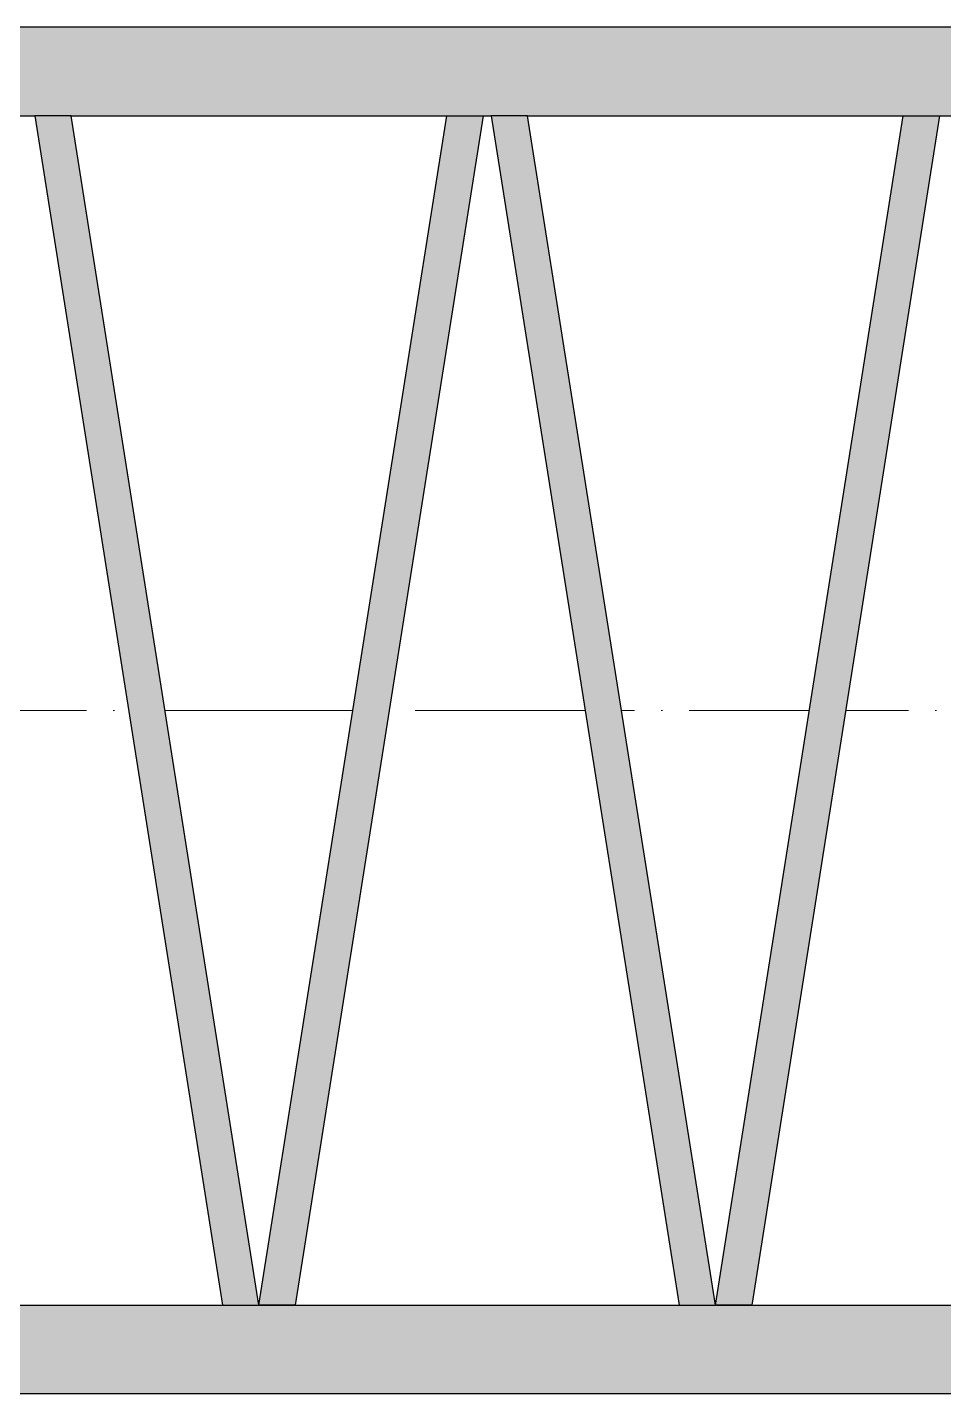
# Model space of a CAD drawing. Header units: millimetres. Extents: x -10000 to 22392, y -19950 to 27002.
# Drawn here: x 4551 to 6558, y -16497 to -13503 of the extents above; entities that cross this region are included whole.
import ezdxf

# ---------------------------------------------------------------- set-up
doc = ezdxf.new("R2010")
doc.units = ezdxf.units.MM
doc.set_wipeout_variables(frame=1)
doc.linetypes.add('ACAD_ISO04W100', pattern=[30, 24, -3, 0, -3])
doc.layers.add('Техника. Кран LR 1600', color=250, linetype='Continuous')
doc.layers.add('Техника. Кран LR 1600 Штриховка', color=7, linetype='Continuous', true_color=0xffd147)

# ---------------------------------------------------------------- blocks, each defined once
blk = doc.blocks.new('LR 1600-2-20181117.123180562')
at = {"color": 0, "linetype": 'ByBlock', "lineweight": -2, "transparency": 16777216}
blk.add_wipeout([(130.5, -1388.2), (210, -1388.2), (-201.5, 1218.2), (-281, 1218.2)], dxfattribs=at)
at = {"layer": 'Техника. Кран LR 1600 Штриховка', "lineweight": -2, "transparency": 16777216}
h = blk.add_hatch(color=256, dxfattribs=at)
h.dxf.hatch_style = 1
h.paths.add_polyline_path([(-201.5, 1218.2), (-281, 1218.2), (130.5, -1388.2), (210, -1388.2)])
at = {"color": 0, "linetype": 'ByBlock', "lineweight": -2, "transparency": 16777216}
blk.add_lwpolyline([(-201.5, 1218.2), (-281, 1218.2), (130.5, -1388.2), (210, -1388.2), (-201.5, 1218.2)], dxfattribs=at)
blk = doc.blocks.new('*U280')
at = {"color": 0, "linetype": 'ACAD_ISO04W100', "lineweight": 5, "ltscale": 20, "transparency": 16777216}
blk.add_line((0, 0), (21787.2, 0), dxfattribs=at)
at = {"color": 0, "linetype": 'ByBlock', "lineweight": -2, "transparency": 16777216}
for points in [[(19463.8, 1496.9), (2630.8, 1496.9), (2650, 1303.2), (19444.6, 1303.2)], [(19463.8, -1496.9), (2630.8, -1496.9), (2650, -1303.2), (19444.6, -1303.2)]]:
    blk.add_wipeout(points, dxfattribs=at)
at = {"layer": 'Техника. Кран LR 1600 Штриховка', "transparency": 16777216}
h = blk.add_hatch(color=256, dxfattribs=at)
h.dxf.hatch_style = 1
h.paths.add_polyline_path([(19444.6, 1303.2), (19463.8, 1496.9), (2630.8, 1496.9), (2650, 1303.2)])
h = blk.add_hatch(color=256, dxfattribs=at)
h.dxf.hatch_style = 1
h.paths.add_polyline_path([(19463.8, -1496.9), (2630.8, -1496.9), (2650, -1303.2), (19444.6, -1303.2)])
at = {"color": 0, "linetype": 'ByBlock', "lineweight": -2, "transparency": 16777216}
for points in [[(19444.6, 1303.2), (19463.8, 1496.9), (2630.8, 1496.9), (2650, 1303.2)], [(19444.6, -1303.2), (19463.8, -1496.9), (2630.8, -1496.9), (2650, -1303.2)]]:
    blk.add_lwpolyline(points, close=True, dxfattribs=at)
for p in [(4848.4, 85), (5848.4, 85)]:
    blk.add_blockref('LR 1600-2-20181117.123180562', p, dxfattribs=at)
at = {"color": 0, "linetype": 'ByBlock', "lineweight": -2, "transparency": 16777216, "xscale": -1}
for p in [(5268.4, 85), (6268.4, 85)]:
    blk.add_blockref('LR 1600-2-20181117.123180562', p, dxfattribs=at)

msp = doc.modelspace()

# ---------------------------------------------------------------- block references
at = {"layer": 'Техника. Кран LR 1600'}
msp.add_blockref('*U280', (0, -15000), dxfattribs=at)

doc.saveas('drawing.dxf')
